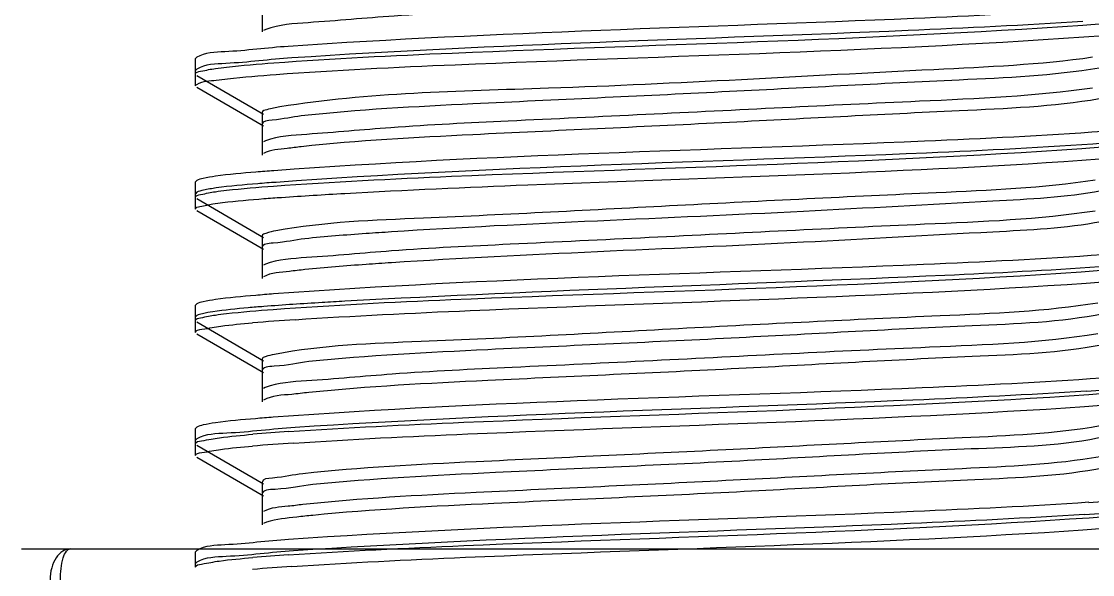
# Model space of a CAD drawing. Extents: x 1382187 to 1725648, y 860327 to 1571294.
# Drawn here: x 1506674.8 to 1506881.7, y 1252904 to 1253010.8 of the extents above; entities that cross this region are included whole.
import ezdxf

# ---------------------------------------------------------------- set-up
doc = ezdxf.new("R2010")
doc.units = 0
doc.header["$LTSCALE"] = 1000
doc.header["$MEASUREMENT"] = 0

msp = doc.modelspace()

# ---------------------------------------------------------------- linework, layer by layer
at = {"linetype": 'Continuous'}
for p, q in [((1506721.35, 1253014.76), (1506721.35, 1253008.81)), ((1506722.03, 1253009.3), (1506721.61, 1253009.11)), ((1506708.69, 1253003.91), (1506708.46, 1253003.65)), ((1506708.46, 1253000.67), (1506708.46, 1253003.65)), ((1506708.46, 1253000.67), (1506708.46, 1253003.65)), ((1506708.69, 1253001.63), (1506708.46, 1253001.37)), ((1506708.46, 1252998.39), (1506708.46, 1253001.37)), ((1506708.46, 1252998.39), (1506708.46, 1253001.37)), ((1506708.69, 1253000.41), (1506721.61, 1252992.93)), ((1506708.69, 1252998.13), (1506721.61, 1252990.65)), ((1506721.35, 1252993.23), (1506721.35, 1252987.28)), ((1506721.35, 1252990.95), (1506721.35, 1252985)), ((1506721.99, 1252987.75), (1506721.61, 1252987.58)), ((1506708.69, 1252980.1), (1506708.46, 1252979.83)), ((1506708.46, 1252976.86), (1506708.46, 1252979.83)), ((1506708.46, 1252976.86), (1506708.46, 1252979.83)), ((1506708.69, 1252977.82), (1506708.46, 1252977.56)), ((1506708.46, 1252974.58), (1506708.46, 1252977.56)), ((1506708.46, 1252974.58), (1506708.46, 1252977.56)), ((1506708.69, 1252976.6), (1506721.61, 1252969.12)), ((1506708.69, 1252974.32), (1506721.61, 1252966.84)), ((1506721.35, 1252969.42), (1506721.35, 1252963.46)), ((1506721.35, 1252967.14), (1506721.35, 1252961.18)), ((1506721.95, 1252963.92), (1506721.61, 1252963.76)), ((1506708.69, 1252956.28), (1506708.46, 1252956.02)), ((1506708.46, 1252953.05), (1506708.46, 1252956.02)), ((1506708.46, 1252953.05), (1506708.46, 1252956.02)), ((1506708.69, 1252954), (1506708.46, 1252953.74)), ((1506708.46, 1252950.77), (1506708.46, 1252953.74)), ((1506708.46, 1252950.77), (1506708.46, 1252953.74)), ((1506708.69, 1252952.78), (1506721.61, 1252945.3)), ((1506708.69, 1252950.51), (1506721.61, 1252943.02)), ((1506721.35, 1252945.6), (1506721.35, 1252939.65)), ((1506721.35, 1252943.32), (1506721.35, 1252937.37)), ((1506721.91, 1252940.09), (1506721.61, 1252939.95)), ((1506708.69, 1252932.47), (1506708.46, 1252932.21)), ((1506708.46, 1252929.23), (1506708.46, 1252932.21)), ((1506708.46, 1252929.23), (1506708.46, 1252932.21)), ((1506708.69, 1252930.19), (1506708.46, 1252929.93)), ((1506708.46, 1252926.95), (1506708.46, 1252929.93)), ((1506708.46, 1252926.95), (1506708.46, 1252929.93)), ((1506708.69, 1252928.97), (1506721.61, 1252921.49)), ((1506708.69, 1252926.69), (1506721.61, 1252919.21)), ((1506721.35, 1252921.79), (1506721.35, 1252915.84)), ((1506721.35, 1252919.51), (1506721.35, 1252913.56)), ((1506674.83, 1252908.93), (1506932.59, 1252908.93)), ((1506708.69, 1252908.66), (1506708.46, 1252908.4)), ((1506708.46, 1252905.42), (1506708.46, 1252908.4)), ((1506708.46, 1252905.42), (1506708.46, 1252908.4)), ((1506708.69, 1252906.38), (1506708.46, 1252906.12))]:
    msp.add_line(p, q, dxfattribs=at)
for centre, radius, start, end in [((1506755.48, 1252523.48), 430.63, 93.7001, 94.7988), ((1506852.96, 1253356.32), 417.79, 273.7805, 274.8013), ((1506753.82, 1252522.82), 409.7, 93.8313, 94.8034), ((1506755.07, 1252504.75), 425.53, 93.732, 94.7995), ((1506853.63, 1253326.38), 409.36, 273.8319, 274.8049), ((1506852.54, 1253337.82), 423.12, 273.7466, 274.8005), ((1506753.73, 1252500.16), 408.54, 93.839, 94.8036), ((1506754.65, 1252486.24), 420.21, 93.7656, 94.8004)]:
    msp.add_arc(centre, radius, start, end, dxfattribs=at)
for points, knots in [([(1506882.52, 1253019.6), (1506871.77, 1253017.9), (1506843.1, 1253016.84), (1506805.58, 1253014.84), (1506771.2, 1253013.22), (1506748.92, 1253012.17), (1506733.06, 1253010.72), (1506724.63, 1253010.23), (1506722.03, 1253009.3)], [0, 0, 0, 0, 0.202975, 0.533469, 0.701272, 0.84507, 0.948501, 1, 1, 1, 1]), ([(1506881.08, 1253013.19), (1506869.79, 1253012.42), (1506818.23, 1253009.94), (1506766.6, 1253008.75), (1506726.37, 1253006.01)], [0, 0, 0, 0, 0.219054, 1, 1, 1, 1]), ([(1506723.59, 1253002.84), (1506735.06, 1253003.68), (1506788.45, 1253006.28), (1506841.91, 1253007.34), (1506883.75, 1253010.41)], [0, 0, 0, 0, 0.215159, 1, 1, 1, 1]), ([(1506879.87, 1253010.83), (1506868.62, 1253010.09), (1506817.68, 1253007.65), (1506766.68, 1253006.43), (1506727.05, 1253003.78)], [0, 0, 0, 0, 0.221129, 1, 1, 1, 1]), ([(1506724.02, 1253000.59), (1506735.55, 1253001.43), (1506788.86, 1253004.02), (1506842.25, 1253005.06), (1506883.95, 1253008.14)], [0, 0, 0, 0, 0.216534, 1, 1, 1, 1]), ([(1506726.37, 1253006.01), (1506722.28, 1253005.73), (1506716.54, 1253004.94), (1506710.29, 1253004.83), (1506708.69, 1253003.91)], [0, 0, 0, 0, 0.690237, 1, 1, 1, 1]), ([(1506727.05, 1253003.78), (1506722.79, 1253003.49), (1506716.84, 1253002.67), (1506710.34, 1253002.58), (1506708.69, 1253001.63)], [0, 0, 0, 0, 0.690889, 1, 1, 1, 1]), ([(1506881.73, 1253003.9), (1506871.59, 1253002.44), (1506836.46, 1253000.94), (1506784.26, 1252997.67), (1506741.88, 1252997.09), (1506724.76, 1252994.32)], [0, 0, 0, 0, 0.19541, 0.669181, 1, 1, 1, 1]), ([(1506708.46, 1253000.67), (1506708.46, 1253001.04), (1506710.35, 1253001.36), (1506711.35, 1253001.62), (1506712.32, 1253001.75)], [0, 0, 0, 0, 0.27452, 1, 1, 1, 1]), ([(1506712.32, 1253001.75), (1506713.03, 1253001.85), (1506716.78, 1253002.31), (1506720.55, 1253002.61), (1506723.59, 1253002.84)], [0, 0, 0, 0, 0.191293, 1, 1, 1, 1]), ([(1506882.99, 1253001.82), (1506874.07, 1253000.3), (1506849.68, 1252999.29), (1506809.39, 1252997.09), (1506767.01, 1252995.17), (1506739.9, 1252993.8), (1506728.89, 1252992.58)], [0, 0, 0, 0, 0.175715, 0.472791, 0.784833, 1, 1, 1, 1]), ([(1506708.46, 1252998.39), (1506708.46, 1252998.52), (1506709.89, 1252999.41), (1506711.19, 1252999.32), (1506712.45, 1252999.49)], [0, 0, 0, 0, 0.088736, 1, 1, 1, 1]), ([(1506712.45, 1252999.49), (1506713.18, 1252999.59), (1506717.03, 1253000.06), (1506720.9, 1253000.36), (1506724.02, 1253000.59)], [0, 0, 0, 0, 0.191581, 1, 1, 1, 1]), ([(1506881.73, 1252997.95), (1506870.67, 1252996.36), (1506841.81, 1252995.18), (1506804.19, 1252993.25), (1506770.16, 1252991.63), (1506748.27, 1252990.6), (1506732.76, 1252989.15), (1506724.51, 1252988.68), (1506721.99, 1252987.75)], [0, 0, 0, 0, 0.209449, 0.539982, 0.706178, 0.848006, 0.949655, 1, 1, 1, 1]), ([(1506882.99, 1252995.86), (1506874.07, 1252994.35), (1506849.68, 1252993.34), (1506809.39, 1252991.14), (1506767.01, 1252989.22), (1506739.9, 1252987.84), (1506728.89, 1252986.63)], [0, 0, 0, 0, 0.175715, 0.472791, 0.784833, 1, 1, 1, 1]), ([(1506724.76, 1252994.32), (1506723.9, 1252994.18), (1506722.98, 1252993.96), (1506721.35, 1252993.57), (1506721.35, 1252993.23)], [0, 0, 0, 0, 0.719335, 1, 1, 1, 1]), ([(1506728.89, 1252992.58), (1506727, 1252992.38), (1506725.2, 1252991.83), (1506721.35, 1252991.64), (1506721.35, 1252990.95)], [0, 0, 0, 0, 0.732679, 1, 1, 1, 1]), ([(1506883.75, 1252989.57), (1506872.26, 1252988.73), (1506818.87, 1252986.12), (1506765.41, 1252985.08), (1506723.59, 1252982)], [0, 0, 0, 0, 0.215488, 1, 1, 1, 1]), ([(1506883.95, 1252987.31), (1506872.54, 1252986.46), (1506819.22, 1252983.86), (1506765.84, 1252982.79), (1506724.02, 1252979.75)], [0, 0, 0, 0, 0.214435, 1, 1, 1, 1]), ([(1506728.89, 1252986.63), (1506727.98, 1252986.53), (1506725.57, 1252986.17), (1506722.95, 1252986.08), (1506721.61, 1252985.3)], [0, 0, 0, 0, 0.371503, 1, 1, 1, 1]), ([(1506723.55, 1252979.02), (1506734.99, 1252979.86), (1506788.35, 1252982.47), (1506841.79, 1252983.53), (1506883.61, 1252986.58)], [0, 0, 0, 0, 0.214872, 1, 1, 1, 1]), ([(1506737.3, 1252977.61), (1506749.07, 1252978.26), (1506797.67, 1252980.48), (1506846.33, 1252981.62), (1506883.09, 1252984.27)], [0, 0, 0, 0, 0.242393, 1, 1, 1, 1]), ([(1506712.32, 1252980.92), (1506711.53, 1252980.8), (1506710.31, 1252980.59), (1506709.07, 1252980.32), (1506708.69, 1252980.1)], [0, 0, 0, 0, 0.643044, 1, 1, 1, 1]), ([(1506723.59, 1252982), (1506722.44, 1252981.92), (1506718.67, 1252981.62), (1506714.91, 1252981.28), (1506712.32, 1252980.92)], [0, 0, 0, 0, 0.307527, 1, 1, 1, 1]), ([(1506712.45, 1252978.66), (1506711.63, 1252978.54), (1506710.37, 1252978.33), (1506709.09, 1252978.04), (1506708.69, 1252977.82)], [0, 0, 0, 0, 0.644412, 1, 1, 1, 1]), ([(1506712.31, 1252977.94), (1506713.02, 1252978.04), (1506716.76, 1252978.5), (1506720.51, 1252978.8), (1506723.55, 1252979.02)], [0, 0, 0, 0, 0.191288, 1, 1, 1, 1]), ([(1506724.02, 1252979.75), (1506722.84, 1252979.67), (1506718.97, 1252979.37), (1506715.11, 1252979.03), (1506712.45, 1252978.66)], [0, 0, 0, 0, 0.307193, 1, 1, 1, 1]), ([(1506882.25, 1252980.16), (1506872.09, 1252978.61), (1506845.1, 1252977.48), (1506801.84, 1252975.33), (1506759.38, 1252972.99), (1506733.36, 1252972.1), (1506723.99, 1252970.38)], [0, 0, 0, 0, 0.194375, 0.509802, 0.819766, 1, 1, 1, 1]), ([(1506708.46, 1252976.86), (1506708.46, 1252977.23), (1506710.35, 1252977.55), (1506711.34, 1252977.8), (1506712.31, 1252977.94)], [0, 0, 0, 0, 0.274579, 1, 1, 1, 1]), ([(1506711.82, 1252975.59), (1506712.44, 1252975.68), (1506715.72, 1252976.11), (1506719.01, 1252976.39), (1506721.67, 1252976.6)], [0, 0, 0, 0, 0.190886, 1, 1, 1, 1]), ([(1506721.67, 1252976.6), (1506722.8, 1252976.69), (1506728.01, 1252977.07), (1506733.22, 1252977.38), (1506737.3, 1252977.61)], [0, 0, 0, 0, 0.218088, 1, 1, 1, 1]), ([(1506883.42, 1252978.08), (1506876.52, 1252976.82), (1506857.23, 1252975.87), (1506811.58, 1252973.19), (1506772.79, 1252971.87), (1506746.29, 1252970.17)], [0, 0, 0, 0, 0.153234, 0.420019, 1, 1, 1, 1]), ([(1506708.46, 1252974.58), (1506708.46, 1252974.91), (1506710.09, 1252975.24), (1506710.98, 1252975.46), (1506711.82, 1252975.59)], [0, 0, 0, 0, 0.277366, 1, 1, 1, 1]), ([(1506882.25, 1252974.21), (1506871.35, 1252972.54), (1506842.52, 1252971.44), (1506804.86, 1252969.47), (1506770.55, 1252967.84), (1506748.42, 1252966.8), (1506732.78, 1252965.32), (1506724.46, 1252964.88), (1506721.95, 1252963.92)], [0, 0, 0, 0, 0.205905, 0.537229, 0.704613, 0.847545, 0.949803, 1, 1, 1, 1]), ([(1506723.99, 1252970.38), (1506723.32, 1252970.26), (1506722.58, 1252970.08), (1506721.35, 1252969.69), (1506721.35, 1252969.42)], [0, 0, 0, 0, 0.713092, 1, 1, 1, 1]), ([(1506746.29, 1252970.17), (1506744.65, 1252970.06), (1506739.09, 1252969.69), (1506733.52, 1252969.26), (1506729.6, 1252968.85)], [0, 0, 0, 0, 0.293033, 1, 1, 1, 1]), ([(1506883.42, 1252972.13), (1506876.52, 1252970.86), (1506857.23, 1252969.91), (1506811.58, 1252967.24), (1506772.79, 1252965.92), (1506746.29, 1252964.21)], [0, 0, 0, 0, 0.153234, 0.420019, 1, 1, 1, 1]), ([(1506729.6, 1252968.85), (1506727.54, 1252968.63), (1506725.58, 1252968.02), (1506721.35, 1252967.89), (1506721.35, 1252967.14)], [0, 0, 0, 0, 0.734101, 1, 1, 1, 1]), ([(1506883.61, 1252965.75), (1506872.11, 1252964.91), (1506818.75, 1252962.31), (1506765.32, 1252961.26), (1506723.55, 1252958.18)], [0, 0, 0, 0, 0.215892, 1, 1, 1, 1]), ([(1506746.29, 1252964.21), (1506744.65, 1252964.11), (1506739.09, 1252963.73), (1506733.52, 1252963.31), (1506729.6, 1252962.89)], [0, 0, 0, 0, 0.293033, 1, 1, 1, 1]), ([(1506729.6, 1252962.89), (1506728.59, 1252962.79), (1506725.95, 1252962.4), (1506723.08, 1252962.34), (1506721.61, 1252961.49)], [0, 0, 0, 0, 0.374132, 1, 1, 1, 1]), ([(1506723.48, 1252955.2), (1506734.9, 1252956.05), (1506788.21, 1252958.65), (1506841.6, 1252959.72), (1506883.42, 1252962.76)], [0, 0, 0, 0, 0.214475, 1, 1, 1, 1]), ([(1506883.09, 1252963.43), (1506873.12, 1252962.71), (1506824.53, 1252960.3), (1506775.9, 1252958.91), (1506737.3, 1252956.77)], [0, 0, 0, 0, 0.205332, 1, 1, 1, 1]), ([(1506880.51, 1252960.27), (1506884.73, 1252960.56), (1506890.64, 1252961.38), (1506897.09, 1252961.47), (1506898.74, 1252962.41)], [0, 0, 0, 0, 0.690751, 1, 1, 1, 1]), ([(1506727.68, 1252953.22), (1506738.96, 1252953.96), (1506789.9, 1252956.4), (1506840.9, 1252957.61), (1506880.51, 1252960.27)], [0, 0, 0, 0, 0.221562, 1, 1, 1, 1]), ([(1506723.55, 1252958.18), (1506722.39, 1252958.1), (1506718.64, 1252957.8), (1506714.89, 1252957.47), (1506712.31, 1252957.1)], [0, 0, 0, 0, 0.307543, 1, 1, 1, 1]), ([(1506712.31, 1252957.1), (1506711.52, 1252956.99), (1506710.31, 1252956.78), (1506709.07, 1252956.5), (1506708.69, 1252956.28)], [0, 0, 0, 0, 0.642912, 1, 1, 1, 1]), ([(1506721.67, 1252955.76), (1506720.65, 1252955.68), (1506717.37, 1252955.41), (1506714.08, 1252955.09), (1506711.82, 1252954.75)], [0, 0, 0, 0, 0.308217, 1, 1, 1, 1]), ([(1506737.3, 1252956.77), (1506735.84, 1252956.69), (1506730.62, 1252956.39), (1506725.41, 1252956.06), (1506721.67, 1252955.76)], [0, 0, 0, 0, 0.280579, 1, 1, 1, 1]), ([(1506882.73, 1252956.43), (1506872.68, 1252954.79), (1506845.57, 1252953.73), (1506802.02, 1252951.53), (1506759.21, 1252949.11), (1506733, 1252948.32), (1506723.69, 1252946.51)], [0, 0, 0, 0, 0.191736, 0.509065, 0.821327, 1, 1, 1, 1]), ([(1506708.46, 1252953.05), (1506708.46, 1252953.41), (1506710.34, 1252953.73), (1506711.33, 1252953.99), (1506712.29, 1252954.12)], [0, 0, 0, 0, 0.27466, 1, 1, 1, 1]), ([(1506711.82, 1252954.75), (1506711.14, 1252954.65), (1506710.09, 1252954.46), (1506709.03, 1252954.2), (1506708.69, 1252954)], [0, 0, 0, 0, 0.637141, 1, 1, 1, 1]), ([(1506712.29, 1252954.12), (1506713, 1252954.22), (1506716.72, 1252954.68), (1506720.46, 1252954.98), (1506723.48, 1252955.2)], [0, 0, 0, 0, 0.191269, 1, 1, 1, 1]), ([(1506883.82, 1252954.34), (1506875.5, 1252952.69), (1506851.87, 1252951.88), (1506812.31, 1252949.55), (1506769.55, 1252947.69), (1506741.83, 1252946.28), (1506730.33, 1252945.11)], [0, 0, 0, 0, 0.165505, 0.458699, 0.774611, 1, 1, 1, 1]), ([(1506708.46, 1252950.77), (1506708.46, 1252951.23), (1506710.91, 1252951.49), (1506712.13, 1252951.83), (1506713.36, 1252951.99)], [0, 0, 0, 0, 0.270518, 1, 1, 1, 1]), ([(1506882.73, 1252950.47), (1506872, 1252948.72), (1506843.22, 1252947.71), (1506805.54, 1252945.68), (1506770.95, 1252944.04), (1506748.58, 1252943.01), (1506732.81, 1252941.5), (1506724.42, 1252941.08), (1506721.91, 1252940.09)], [0, 0, 0, 0, 0.202243, 0.534298, 0.702881, 0.846954, 0.949881, 1, 1, 1, 1]), ([(1506883.81, 1252948.39), (1506875.48, 1252946.74), (1506851.85, 1252945.93), (1506812.29, 1252943.59), (1506769.54, 1252941.74), (1506741.83, 1252940.32), (1506730.33, 1252939.16)], [0, 0, 0, 0, 0.165599, 0.458794, 0.774654, 1, 1, 1, 1]), ([(1506723.69, 1252946.51), (1506723.09, 1252946.39), (1506722.42, 1252946.24), (1506721.35, 1252945.85), (1506721.35, 1252945.6)], [0, 0, 0, 0, 0.70978, 1, 1, 1, 1]), ([(1506730.33, 1252945.11), (1506728.09, 1252944.88), (1506725.98, 1252944.21), (1506721.35, 1252944.14), (1506721.35, 1252943.32)], [0, 0, 0, 0, 0.7344, 1, 1, 1, 1]), ([(1506883.42, 1252941.92), (1506871.89, 1252941.08), (1506818.58, 1252938.49), (1506765.19, 1252937.44), (1506723.48, 1252934.37)], [0, 0, 0, 0, 0.216489, 1, 1, 1, 1]), ([(1506730.33, 1252939.16), (1506729.23, 1252939.05), (1506726.35, 1252938.63), (1506723.21, 1252938.6), (1506721.61, 1252937.67)], [0, 0, 0, 0, 0.375474, 1, 1, 1, 1]), ([(1506880.51, 1252939.44), (1506869.36, 1252938.69), (1506818.42, 1252936.24), (1506767.42, 1252935), (1506727.68, 1252932.38)], [0, 0, 0, 0, 0.219042, 1, 1, 1, 1]), ([(1506880.99, 1252938.77), (1506885.09, 1252939.05), (1506890.86, 1252939.85), (1506897.13, 1252939.96), (1506898.74, 1252940.88)], [0, 0, 0, 0, 0.690301, 1, 1, 1, 1]), ([(1506726.45, 1252931.6), (1506737.73, 1252932.37), (1506789.24, 1252934.85), (1506840.81, 1252936.04), (1506880.99, 1252938.77)], [0, 0, 0, 0, 0.219209, 1, 1, 1, 1]), ([(1506880.19, 1252936.44), (1506884.49, 1252936.73), (1506890.5, 1252937.56), (1506897.07, 1252937.64), (1506898.74, 1252938.6)], [0, 0, 0, 0, 0.69106, 1, 1, 1, 1]), ([(1506727.38, 1252929.38), (1506738.6, 1252930.13), (1506789.53, 1252932.57), (1506840.53, 1252933.79), (1506880.19, 1252936.44)], [0, 0, 0, 0, 0.220537, 1, 1, 1, 1]), ([(1506712.29, 1252933.29), (1506711.5, 1252933.18), (1506710.3, 1252932.97), (1506709.07, 1252932.69), (1506708.69, 1252932.47)], [0, 0, 0, 0, 0.642736, 1, 1, 1, 1]), ([(1506723.48, 1252934.37), (1506722.33, 1252934.28), (1506718.6, 1252933.99), (1506714.86, 1252933.65), (1506712.29, 1252933.29)], [0, 0, 0, 0, 0.307562, 1, 1, 1, 1]), ([(1506727.68, 1252932.38), (1506723.28, 1252932.09), (1506717.12, 1252931.24), (1506710.4, 1252931.17), (1506708.69, 1252930.19)], [0, 0, 0, 0, 0.691494, 1, 1, 1, 1]), ([(1506883.18, 1252932.69), (1506874.4, 1252931.15), (1506850.17, 1252930.18), (1506810.04, 1252927.95), (1506767.57, 1252926.04), (1506740.32, 1252924.66), (1506729.2, 1252923.46)], [0, 0, 0, 0, 0.173459, 0.469678, 0.782575, 1, 1, 1, 1]), ([(1506708.46, 1252929.23), (1506708.46, 1252929.67), (1506710.75, 1252929.95), (1506711.91, 1252930.27), (1506713.06, 1252930.41)], [0, 0, 0, 0, 0.271515, 1, 1, 1, 1]), ([(1506884.19, 1252930.61), (1506876.17, 1252928.87), (1506852.93, 1252928.2), (1506813.76, 1252925.77), (1506770.84, 1252923.96), (1506742.83, 1252922.52), (1506731.1, 1252921.37)], [0, 0, 0, 0, 0.160367, 0.451606, 0.769465, 1, 1, 1, 1]), ([(1506708.46, 1252926.95), (1506708.46, 1252927.41), (1506710.88, 1252927.68), (1506712.09, 1252928.01), (1506713.31, 1252928.17)], [0, 0, 0, 0, 0.270697, 1, 1, 1, 1]), ([(1506883.18, 1252926.74), (1506874.4, 1252925.2), (1506850.17, 1252924.22), (1506810.04, 1252922), (1506767.57, 1252920.09), (1506740.32, 1252918.71), (1506729.2, 1252917.51)], [0, 0, 0, 0, 0.173459, 0.469678, 0.782575, 1, 1, 1, 1]), ([(1506729.2, 1252923.46), (1506727.24, 1252923.25), (1506725.37, 1252922.67), (1506721.35, 1252922.51), (1506721.35, 1252921.79)], [0, 0, 0, 0, 0.733117, 1, 1, 1, 1]), ([(1506883.91, 1252924.59), (1506875.74, 1252922.94), (1506852.41, 1252922.16), (1506813.22, 1252919.81), (1506770.54, 1252917.98), (1506742.74, 1252916.56), (1506731.1, 1252915.42)], [0, 0, 0, 0, 0.163392, 0.454692, 0.77088, 1, 1, 1, 1]), ([(1506731.1, 1252921.37), (1506728.67, 1252921.14), (1506726.39, 1252920.39), (1506721.35, 1252920.39), (1506721.35, 1252919.51)], [0, 0, 0, 0, 0.735038, 1, 1, 1, 1]), ([(1506729.2, 1252917.51), (1506728.25, 1252917.4), (1506725.73, 1252917.03), (1506723.01, 1252916.95), (1506721.61, 1252916.14)], [0, 0, 0, 0, 0.372448, 1, 1, 1, 1]), ([(1506880.99, 1252917.94), (1506869.71, 1252917.17), (1506818.19, 1252914.69), (1506766.62, 1252913.5), (1506726.45, 1252910.76)], [0, 0, 0, 0, 0.219207, 1, 1, 1, 1]), ([(1506881.07, 1252914.97), (1506885.16, 1252915.24), (1506890.89, 1252916.04), (1506897.14, 1252916.15), (1506898.74, 1252917.07)], [0, 0, 0, 0, 0.690199, 1, 1, 1, 1]), ([(1506731.1, 1252915.42), (1506730.07, 1252915.32), (1506727.09, 1252914.98), (1506724.07, 1252914.7), (1506722.2, 1252914.1)], [0, 0, 0, 0, 0.346313, 1, 1, 1, 1]), ([(1506726.38, 1252907.78), (1506737.66, 1252908.55), (1506789.23, 1252911.04), (1506840.86, 1252912.22), (1506881.07, 1252914.97)], [0, 0, 0, 0, 0.219134, 1, 1, 1, 1]), ([(1506880.19, 1252915.6), (1506868.99, 1252914.86), (1506818.05, 1252912.41), (1506767.06, 1252911.19), (1506727.38, 1252908.55)], [0, 0, 0, 0, 0.220078, 1, 1, 1, 1]), ([(1506879.88, 1252912.61), (1506884.25, 1252912.9), (1506890.37, 1252913.74), (1506897.04, 1252913.81), (1506898.74, 1252914.79)], [0, 0, 0, 0, 0.69135, 1, 1, 1, 1]), ([(1506722.2, 1252914.1), (1506722.08, 1252914.07), (1506721.89, 1252914), (1506721.69, 1252913.91), (1506721.61, 1252913.86)], [0, 0, 0, 0, 0.561257, 1, 1, 1, 1]), ([(1506727.06, 1252905.55), (1506738.22, 1252906.3), (1506789.17, 1252908.74), (1506840.17, 1252909.98), (1506879.88, 1252912.61)], [0, 0, 0, 0, 0.219504, 1, 1, 1, 1]), ([(1506726.45, 1252910.76), (1506722.34, 1252910.48), (1506716.57, 1252909.69), (1506710.29, 1252909.58), (1506708.69, 1252908.66)], [0, 0, 0, 0, 0.690312, 1, 1, 1, 1]), ([(1506684.26, 1252908.93), (1506683.76, 1252908.93), (1506682.64, 1252908.57), (1506681.38, 1252907.2), (1506680.56, 1252905.26), (1506680.37, 1252903.76), (1506680.37, 1252902.98)], [0, 0, 0, 0, 0.195972, 0.42512, 0.697797, 1, 1, 1, 1]), ([(1506682.35, 1252902.98), (1506682.35, 1252904.41), (1506682.56, 1252906.35), (1506683.32, 1252908.38), (1506683.98, 1252908.93), (1506684.26, 1252908.93)], [0, 0, 0, 0, 0.657525, 0.871922, 1, 1, 1, 1]), ([(1506727.38, 1252908.55), (1506723.05, 1252908.26), (1506716.99, 1252907.42), (1506710.37, 1252907.34), (1506708.69, 1252906.38)], [0, 0, 0, 0, 0.691204, 1, 1, 1, 1]), ([(1506708.46, 1252905.42), (1506708.46, 1252905.85), (1506710.74, 1252906.14), (1506711.89, 1252906.45), (1506713.04, 1252906.6)], [0, 0, 0, 0, 0.271576, 1, 1, 1, 1])]:
    msp.add_open_spline(points, degree=3, knots=knots, dxfattribs=at)
for points in [[(1506713.36, 1252951.99), (1506715.39, 1252952.24), (1506717.42, 1252952.43), (1506719.45, 1252952.6)], [(1506713.06, 1252930.41), (1506715.2, 1252930.69), (1506717.36, 1252930.89), (1506719.52, 1252931.08)], [(1506713.31, 1252928.17), (1506715.35, 1252928.43), (1506717.41, 1252928.62), (1506719.47, 1252928.79)], [(1506713.04, 1252906.6), (1506715.19, 1252906.88), (1506717.36, 1252907.08), (1506719.52, 1252907.26)]]:
    msp.add_open_spline(points, degree=3, dxfattribs=at)

doc.saveas('drawing.dxf')
